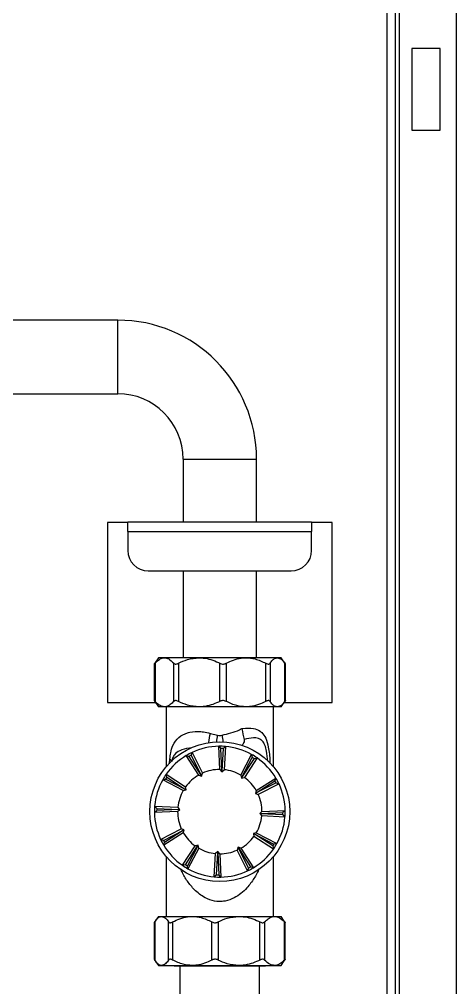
# Model space of a CAD drawing. Extents: x 75 to 2075, y 25 to 1460.
# Drawn here: x 791.1 to 924.9, y 823.4 to 1119.6 of the extents above; entities that cross this region are included whole.
import ezdxf

# ---------------------------------------------------------------- set-up
doc = ezdxf.new("R2010")
doc.units = 0
doc.header["$LTSCALE"] = 5
doc.linetypes.add('SLD-KATı', pattern=[0])
doc.layers.get('0').update_dxf_attribs({"linetype": 'CONTINUOUS'})

msp = doc.modelspace()

# ---------------------------------------------------------------- linework, layer by layer
at = {"color": 8, "linetype": 'SLD-KATı'}
for p, q in [((903.627, 731.578), (903.627, 1226.942)), ((907.377, 701.769), (907.377, 1228.103)), ((821.152, 1005.042), (821.152, 1027.542)), ((841.152, 985.042), (863.652, 985.042)), ((837.055, 891.853), (837.117, 893.297))]:
    msp.add_line(p, q, dxfattribs=at)
at = {"color": 7, "linetype": 'SLD-KATı'}
for p, q in [((906.127, 705.231), (906.127, 1228.103)), ((924.877, 574.53), (924.877, 1221.853)), ((919.877, 1110.692), (911.127, 1110.692)), ((911.127, 1110.692), (911.127, 1085.692)), ((919.877, 1085.692), (919.877, 1110.692)), ((911.127, 1085.692), (919.877, 1085.692)), ((821.152, 1027.542), (703.002, 1027.542)), ((720.074, 1005.042), (821.152, 1005.042)), ((841.152, 985.042), (841.152, 965.853)), ((863.652, 965.853), (863.652, 985.042)), ((824.252, 962.853), (824.252, 965.853)), ((824.252, 965.853), (880.502, 965.853)), ((880.502, 965.853), (880.502, 962.853)), ((824.252, 965.603), (818.002, 965.603)), ((818.002, 965.603), (818.002, 910.603)), ((824.252, 962.853), (824.252, 957.103)), ((824.252, 962.853), (880.502, 962.853)), ((886.752, 965.603), (880.502, 965.603)), ((880.502, 957.103), (880.502, 962.853)), ((886.752, 910.603), (886.752, 965.603)), ((830.502, 950.853), (874.252, 950.853)), ((841.152, 950.853), (841.152, 924.254)), ((863.652, 924.254), (863.652, 950.853)), ((833.652, 924.254), (832.481, 922.58)), ((835.444, 924.254), (833.652, 924.254)), ((846.067, 924.254), (835.444, 924.254)), ((860.401, 924.254), (846.067, 924.254)), ((870.05, 924.254), (860.401, 924.254)), ((871.152, 924.254), (870.05, 924.254)), ((872.324, 922.58), (871.152, 924.254)), ((832.334, 922.365), (832.334, 911.162)), ((832.573, 922.58), (832.573, 910.928)), ((838.316, 910.928), (838.316, 922.58)), ((839.732, 922.58), (839.732, 910.928)), ((852.402, 910.928), (852.402, 922.58)), ((854.313, 922.58), (854.313, 910.928)), ((866.489, 910.928), (866.489, 922.58)), ((867.775, 922.58), (867.775, 910.928)), ((872.324, 910.928), (872.324, 922.58)), ((872.471, 911.162), (872.471, 922.365)), ((818.002, 910.603), (832.708, 910.603)), ((832.481, 910.928), (833.652, 909.254)), ((871.152, 909.254), (872.324, 910.928)), ((872.097, 910.603), (886.752, 910.603)), ((835.444, 909.254), (833.652, 909.254)), ((846.067, 909.254), (835.444, 909.254)), ((835.965, 909.254), (835.965, 890.903)), ((860.401, 909.254), (846.067, 909.254)), ((870.05, 909.254), (860.401, 909.254)), ((868.84, 890.903), (868.84, 909.254)), ((871.152, 909.254), (870.05, 909.254)), ((849.51, 901.145), (851.727, 900.573)), ((843.603, 894.396), (843.907, 895.309)), ((843.907, 895.309), (847.129, 888.968)), ((852.402, 890.094), (852.101, 897.2)), ((852.101, 897.2), (852.71, 896.513)), ((853.012, 889.677), (852.71, 896.513)), ((853.384, 896.491), (853.024, 889.676)), ((853.384, 896.491), (854.103, 897.13)), ((854.103, 897.13), (853.723, 890.027)), ((858.854, 888.366), (862.145, 894.67)), ((862.145, 894.67), (862.33, 893.771)), ((845.951, 888.366), (842.137, 894.368)), ((842.137, 894.368), (843.008, 894.079)), ((846.688, 888.309), (843.008, 894.079)), ((843.603, 894.396), (846.699, 888.315)), ((859.173, 887.699), (862.33, 893.771)), ((862.902, 893.414), (859.183, 887.693)), ((863.844, 893.608), (859.964, 887.647)), ((862.902, 893.414), (863.844, 893.608)), ((835.986, 888.634), (841.947, 884.753)), ((836.179, 887.691), (835.986, 888.634)), ((846.831, 888.073), (847.129, 888.968)), ((852.402, 890.094), (853.018, 889.401)), ((853.018, 889.671), (853.012, 889.677)), ((853.018, 889.401), (853.723, 890.027)), ((853.024, 889.676), (853.018, 889.671)), ((853.018, 889.671), (853.018, 889.401)), ((834.924, 886.935), (835.823, 887.119)), ((841.228, 883.643), (834.924, 886.935)), ((841.895, 883.963), (835.823, 887.119)), ((836.179, 887.691), (841.901, 883.973)), ((845.951, 888.366), (846.831, 888.073)), ((846.696, 888.307), (846.688, 888.309)), ((846.699, 888.315), (846.696, 888.307)), ((846.696, 888.307), (846.831, 888.073)), ((858.854, 888.366), (859.04, 887.457)), ((859.175, 887.691), (859.04, 887.457)), ((859.04, 887.457), (859.964, 887.647)), ((859.175, 887.691), (859.173, 887.699)), ((859.183, 887.693), (859.175, 887.691)), ((863.52, 882.906), (869.289, 886.586)), ((869.606, 885.991), (863.525, 882.895)), ((863.576, 883.643), (869.579, 887.457)), ((870.52, 885.687), (864.178, 882.465)), ((869.579, 887.457), (869.289, 886.586)), ((869.606, 885.991), (870.52, 885.687)), ((841.228, 883.643), (842.137, 883.829)), ((841.903, 883.964), (841.895, 883.963)), ((841.901, 883.973), (841.903, 883.964)), ((841.903, 883.964), (842.137, 883.829)), ((842.137, 883.829), (841.947, 884.753)), ((863.576, 883.643), (863.283, 882.763)), ((863.517, 882.898), (863.283, 882.763)), ((863.283, 882.763), (864.178, 882.465)), ((863.517, 882.898), (863.52, 882.906)), ((863.525, 882.895), (863.517, 882.898)), ((832.394, 876.89), (833.081, 877.499)), ((839.499, 877.192), (832.394, 876.89)), ((832.464, 878.893), (839.567, 878.513)), ((833.103, 878.173), (832.464, 878.893)), ((839.917, 877.802), (833.081, 877.499)), ((833.103, 878.173), (839.918, 877.814)), ((839.499, 877.192), (840.193, 877.807)), ((840.193, 877.807), (839.567, 878.513)), ((839.923, 877.807), (839.917, 877.802)), ((839.918, 877.814), (839.923, 877.807)), ((839.923, 877.807), (840.193, 877.807)), ((865.305, 877.192), (864.611, 876.576)), ((864.887, 876.581), (871.724, 876.884)), ((865.305, 877.192), (872.41, 877.493)), ((872.41, 877.493), (871.724, 876.884)), ((864.611, 876.576), (865.237, 875.871)), ((864.881, 876.576), (864.611, 876.576)), ((864.881, 876.576), (864.887, 876.581)), ((864.887, 876.57), (864.881, 876.576)), ((871.701, 876.21), (864.887, 876.57)), ((872.34, 875.49), (865.237, 875.871)), ((871.701, 876.21), (872.34, 875.49)), ((834.285, 868.696), (840.626, 871.918)), ((835.198, 868.392), (841.279, 871.488)), ((841.285, 871.478), (835.515, 867.797)), ((841.521, 871.62), (840.626, 871.918)), ((841.228, 870.74), (841.521, 871.62)), ((841.279, 871.488), (841.287, 871.485)), ((841.287, 871.485), (841.285, 871.478)), ((841.287, 871.485), (841.521, 871.62)), ((835.198, 868.392), (834.285, 868.696)), ((841.228, 870.74), (835.225, 866.927)), ((863.576, 870.74), (862.668, 870.554)), ((862.901, 870.419), (862.668, 870.554)), ((862.668, 870.554), (862.857, 869.63)), ((868.818, 865.749), (862.857, 869.63)), ((862.901, 870.419), (862.91, 870.421)), ((862.903, 870.411), (862.901, 870.419)), ((868.625, 866.692), (862.903, 870.411)), ((862.91, 870.421), (868.981, 867.264)), ((863.576, 870.74), (869.88, 867.449)), ((835.225, 866.927), (835.515, 867.797)), ((840.96, 860.776), (844.841, 866.737)), ((841.903, 860.969), (845.621, 866.691)), ((845.631, 866.684), (842.475, 860.612)), ((845.951, 866.018), (842.659, 859.713)), ((845.765, 866.926), (844.841, 866.737)), ((845.621, 866.691), (845.63, 866.693)), ((845.63, 866.693), (845.765, 866.926)), ((845.63, 866.693), (845.631, 866.684)), ((845.951, 866.018), (845.765, 866.926)), ((851.787, 864.983), (851.081, 864.357)), ((851.787, 864.713), (851.787, 864.983)), ((852.402, 864.289), (851.787, 864.983)), ((857.974, 866.31), (857.676, 865.416)), ((860.898, 859.074), (857.676, 865.416)), ((858.108, 866.077), (857.974, 866.31)), ((858.854, 866.018), (857.974, 866.31)), ((858.106, 866.069), (858.108, 866.077)), ((861.202, 859.987), (858.106, 866.069)), ((858.108, 866.077), (858.116, 866.074)), ((858.116, 866.074), (861.797, 860.305)), ((858.854, 866.018), (862.667, 860.015)), ((868.625, 866.692), (868.818, 865.749)), ((869.88, 867.449), (868.981, 867.264)), ((835.965, 863.48), (835.965, 845.129)), ((850.701, 857.254), (851.081, 864.357)), ((851.421, 857.893), (851.78, 864.707)), ((851.78, 864.707), (851.787, 864.713)), ((851.787, 864.713), (851.792, 864.707)), ((851.792, 864.707), (852.094, 857.87)), ((852.402, 864.289), (852.704, 857.184)), ((868.84, 845.129), (868.84, 863.48)), ((841.903, 860.969), (840.96, 860.776)), ((842.659, 859.713), (842.475, 860.612)), ((861.202, 859.987), (860.898, 859.074)), ((862.667, 860.015), (861.797, 860.305)), ((851.421, 857.893), (850.701, 857.254)), ((852.704, 857.184), (852.094, 857.87)), ((833.652, 845.129), (832.659, 843.71)), ((833.652, 845.129), (834.595, 845.129)), ((834.595, 845.129), (843.963, 845.129)), ((843.963, 845.129), (858.274, 845.129)), ((858.274, 845.129), (869.146, 845.129)), ((869.146, 845.129), (871.152, 845.129)), ((872.145, 843.71), (871.152, 845.129)), ((832.362, 843.232), (832.362, 832.013)), ((832.487, 843.456), (832.487, 831.803)), ((836.703, 831.803), (836.703, 843.456)), ((837.952, 843.456), (837.952, 831.803)), ((849.973, 831.803), (849.973, 843.456)), ((851.882, 843.456), (851.882, 831.803)), ((864.666, 831.803), (864.666, 843.456)), ((866.116, 843.456), (866.116, 831.803)), ((872.317, 843.456), (872.127, 843.69)), ((872.175, 831.803), (872.175, 843.456)), ((872.443, 832.013), (872.443, 843.232)), ((832.659, 831.548), (833.652, 830.129)), ((833.652, 830.129), (834.595, 830.129)), ((834.595, 830.129), (843.963, 830.129)), ((838.465, 830.129), (838.465, 829.879)), ((861.075, 829.879), (838.465, 829.879)), ((840.215, 829.879), (840.215, 821.379)), ((843.963, 830.129), (858.274, 830.129)), ((858.274, 830.129), (869.146, 830.129)), ((866.34, 829.879), (861.075, 829.879)), ((864.59, 821.379), (864.59, 829.879)), ((866.34, 829.879), (866.34, 830.129)), ((869.146, 830.129), (871.152, 830.129)), ((871.152, 830.129), (872.145, 831.548)), ((872.127, 831.568), (872.317, 831.803))]:
    msp.add_line(p, q, dxfattribs=at)
msp.add_circle((852.402, 877.192), 21.406, dxfattribs=at)
for centre, radius, start, end in [((821.152, 985.042), 42.5, 0, 90), ((821.152, 985.042), 20, 0, 90), ((830.502, 957.103), 6.25, 180, 270), ((874.252, 957.103), 6.25, 270, 0), ((852.402, 877.192), 20.01, 115.12311, 120.86307), ((852.402, 877.192), 20.01, 90.86307, 115.12311), ((852.402, 877.192), 20.01, 85.12311, 90.86307), ((852.402, 877.192), 19.324, 87.089, 89.0874), ((852.402, 877.192), 20.01, 60.86307, 85.12311), ((852.402, 877.192), 20.01, 55.12311, 60.86307), ((852.402, 877.192), 20.01, 120.86307, 145.12311), ((852.402, 877.192), 19.324, 117.089, 119.0874), ((852.402, 877.192), 19.324, 57.089, 59.0874), ((852.402, 877.192), 20.01, 30.86307, 55.12311), ((852.402, 877.192), 20.01, 145.12311, 150.86307), ((852.402, 877.192), 12.903, 90, 114.12323), ((852.402, 877.192), 12.903, 60, 84.12323), ((852.402, 877.192), 20.01, 150.86307, 175.12311), ((852.402, 877.192), 19.324, 147.089, 149.0874), ((852.402, 877.192), 12.903, 120, 144.12323), ((852.402, 877.192), 12.903, 30, 54.12323), ((852.402, 877.192), 19.324, 27.089, 29.0874), ((852.402, 877.192), 20.01, 25.12311, 30.86307), ((852.402, 877.192), 20.01, 0.86307, 25.12311), ((852.402, 877.192), 12.903, 150, 174.12323), ((852.402, 877.192), 12.903, 0, 24.12323), ((852.402, 877.192), 20.01, 175.12311, 180.86307), ((852.402, 877.192), 20.01, 180.86307, 205.12311), ((852.402, 877.192), 19.324, 177.089, 179.0874), ((852.402, 877.192), 12.903, 180, 204.12323), ((852.402, 877.192), 19.324, 357.089, 359.0874), ((852.402, 877.192), 20.01, 355.12311, 0.86307), ((852.402, 877.192), 12.903, 330, 354.12323), ((852.402, 877.192), 20.01, 330.86307, 355.12311), ((852.402, 877.192), 20.01, 205.12311, 210.86307), ((852.402, 877.192), 19.324, 207.089, 209.0874), ((852.402, 877.192), 12.903, 210, 234.12323), ((852.402, 877.192), 12.903, 300, 324.12323), ((852.402, 877.192), 20.01, 210.86307, 235.12311), ((852.402, 877.192), 12.903, 240, 264.12323), ((852.402, 877.192), 12.903, 270, 294.12323), ((852.402, 877.192), 20.01, 300.86307, 325.12311), ((852.402, 877.192), 19.324, 327.089, 329.0874), ((852.402, 877.192), 20.01, 325.12311, 330.86307), ((852.402, 877.192), 20.01, 235.12311, 240.86307), ((852.402, 877.192), 19.324, 237.089, 239.0874), ((852.402, 877.192), 20.01, 240.86307, 265.12311), ((852.402, 877.192), 20.01, 270.86307, 295.12311), ((852.402, 877.192), 20.01, 295.12311, 300.86307), ((852.402, 877.192), 19.324, 297.089, 299.0874), ((852.402, 877.192), 20.01, 265.12311, 270.86307), ((852.402, 877.192), 19.324, 267.089, 269.0874)]:
    msp.add_arc(centre, radius, start, end, dxfattribs=at)
at = {"color": 8, "linetype": 'SLD-KATı'}
for centre, radius, start, end in [((779.562, 912.075), 70.796, 348.80229, 351.11899), ((552.442, 940.841), 301.982, 351.95451, 352.33693), ((1152.362, 940.841), 301.982, 187.66307, 188.04549), ((834.673, 890.869), 3.445, 31.43482, 44.81256)]:
    msp.add_arc(centre, radius, start, end, dxfattribs=at)
at = {"color": 7, "linetype": 'SLD-KATı'}
msp.add_ellipse((852.402, 995.383), major_axis=(0, 94.891), ratio=0.1732257, start_param=3.1005041, end_param=3.1826812, dxfattribs=at)
for points, knots in [([(832.573, 922.58), (832.921, 922.938), (833.627, 923.662), (834.606, 924.181), (835.22, 924.235), (835.444, 924.254)], [0, 0, 0, 0, 0.3824105, 0.7746524, 1, 1, 1, 1]), ([(835.444, 924.254), (835.888, 924.186), (836.885, 924.031), (837.805, 923.098), (838.316, 922.58)], [0, 0, 0, 0, 0.4446424, 1, 1, 1, 1]), ([(839.732, 922.58), (840.637, 923.007), (842.652, 923.958), (844.854, 924.149), (846.067, 924.254)], [0, 0, 0, 0, 0.4489922, 1, 1, 1, 1]), ([(846.067, 924.254), (846.486, 924.241), (847.701, 924.201), (849.705, 923.759), (851.373, 923.099), (852.257, 922.654), (852.402, 922.58)], [0, 0, 0, 0, 0.19112673, 0.55370298, 0.92673381, 1, 1, 1, 1]), ([(854.313, 922.58), (855.052, 922.938), (856.549, 923.662), (858.625, 924.181), (859.926, 924.235), (860.401, 924.254)], [0, 0, 0, 0, 0.3824105, 0.7746526, 1, 1, 1, 1]), ([(860.401, 924.254), (861.342, 924.186), (863.457, 924.031), (865.406, 923.098), (866.489, 922.58)], [0, 0, 0, 0, 0.4446423, 1, 1, 1, 1]), ([(867.775, 922.58), (867.827, 922.654), (868.138, 923.089), (868.736, 923.752), (869.455, 924.2), (869.899, 924.24), (870.05, 924.254)], [0, 0, 0, 0, 0.0732666, 0.4365455, 0.808872, 1, 1, 1, 1]), ([(870.05, 924.254), (870.485, 924.149), (871.276, 923.958), (871.999, 923.007), (872.324, 922.58)], [0, 0, 0, 0, 0.551008, 1, 1, 1, 1]), ([(832.481, 922.58), (832.431, 922.507), (832.33, 922.361), (832.325, 922.321), (832.423, 922.414), (832.53, 922.533), (832.573, 922.58)], [0, 0, 0, 0, 0.2806862, 0.5628304, 0.8257526, 1, 1, 1, 1]), ([(838.316, 922.58), (838.4, 922.507), (838.57, 922.361), (838.973, 922.321), (839.379, 922.414), (839.631, 922.533), (839.732, 922.58)], [0, 0, 0, 0, 0.2806874, 0.5628313, 0.8257535, 1, 1, 1, 1]), ([(852.402, 922.58), (852.572, 922.507), (852.913, 922.361), (853.487, 922.321), (853.964, 922.414), (854.214, 922.533), (854.313, 922.58)], [0, 0, 0, 0, 0.2806862, 0.5628304, 0.8257526, 1, 1, 1, 1]), ([(866.489, 922.58), (866.644, 922.507), (866.956, 922.361), (867.365, 922.321), (867.634, 922.414), (867.735, 922.533), (867.775, 922.58)], [0, 0, 0, 0, 0.2806872, 0.5628316, 0.8257527, 1, 1, 1, 1]), ([(872.324, 922.58), (872.378, 922.502), (872.464, 922.378), (872.457, 922.369), (872.455, 922.365)], [0, 0, 0, 0, 0.6376858, 1, 1, 1, 1]), ([(832.573, 910.928), (832.506, 911.001), (832.374, 911.148), (832.314, 911.188), (832.366, 911.094), (832.448, 910.975), (832.481, 910.928)], [0, 0, 0, 0, 0.2806967, 0.562836, 0.8257551, 1, 1, 1, 1]), ([(835.444, 909.254), (835, 909.323), (834.003, 909.477), (833.083, 910.41), (832.573, 910.928)], [0, 0, 0, 0, 0.4446448, 1, 1, 1, 1]), ([(838.316, 910.928), (837.967, 910.57), (837.261, 909.846), (836.282, 909.327), (835.668, 909.274), (835.444, 909.254)], [0, 0, 0, 0, 0.3824106, 0.7746529, 1, 1, 1, 1]), ([(839.732, 910.928), (839.569, 911.001), (839.242, 911.148), (838.797, 911.188), (838.49, 911.094), (838.365, 910.975), (838.316, 910.928)], [0, 0, 0, 0, 0.2806958, 0.5628354, 0.8257545, 1, 1, 1, 1]), ([(846.067, 909.254), (844.854, 909.359), (842.652, 909.551), (840.637, 910.501), (839.732, 910.928)], [0, 0, 0, 0, 0.5510078, 1, 1, 1, 1]), ([(852.402, 910.928), (852.257, 910.855), (851.392, 910.419), (849.726, 909.756), (847.722, 909.308), (846.486, 909.268), (846.067, 909.254)], [0, 0, 0, 0, 0.0732669, 0.436545, 0.8088714, 1, 1, 1, 1]), ([(854.313, 910.928), (854.149, 911.001), (853.82, 911.148), (853.249, 911.188), (852.764, 911.094), (852.505, 910.975), (852.402, 910.928)], [0, 0, 0, 0, 0.28069775, 0.56283592, 0.82575616, 1, 1, 1, 1]), ([(860.401, 909.254), (859.461, 909.323), (857.346, 909.477), (855.396, 910.41), (854.313, 910.928)], [0, 0, 0, 0, 0.4446445, 1, 1, 1, 1]), ([(866.489, 910.928), (865.75, 910.57), (864.253, 909.846), (862.177, 909.327), (860.876, 909.274), (860.401, 909.254)], [0, 0, 0, 0, 0.3824102, 0.7746524, 1, 1, 1, 1]), ([(867.775, 910.928), (867.706, 911.001), (867.567, 911.148), (867.205, 911.188), (866.826, 911.094), (866.585, 910.975), (866.489, 910.928)], [0, 0, 0, 0, 0.2806956, 0.5628346, 0.8257518, 1, 1, 1, 1]), ([(870.05, 909.254), (869.899, 909.268), (869.463, 909.307), (868.744, 909.749), (868.145, 910.41), (867.827, 910.855), (867.775, 910.928)], [0, 0, 0, 0, 0.1911265, 0.5537057, 0.9267339, 1, 1, 1, 1]), ([(872.324, 910.928), (871.999, 910.501), (871.276, 909.551), (870.485, 909.359), (870.05, 909.254)], [0, 0, 0, 0, 0.448992, 1, 1, 1, 1]), ([(872.47, 911.162), (872.47, 911.162), (872.49, 911.177), (872.434, 911.088), (872.355, 910.973), (872.324, 910.928)], [0, 0, 0, 0, 0.0096289, 0.605257, 1, 1, 1, 1]), ([(837.117, 893.297), (837.188, 893.943), (837.355, 895.448), (838.104, 897.858), (839.682, 900.04), (841.715, 901.097), (843.991, 901.679), (845.666, 901.771), (847.817, 901.554), (848.791, 901.319), (849.51, 901.145)], [0, 0, 0, 0, 0.0985934, 0.229829, 0.4295732, 0.6184989, 0.6633805, 0.8498625, 0.8893317, 1, 1, 1, 1]), ([(853.077, 900.573), (853.985, 900.8), (855.828, 901.262), (857.85, 901.945), (858.902, 902.473), (859.149, 902.596)], [0, 0, 0, 0, 0.4262528, 0.8656808, 1, 1, 1, 1]), ([(859.149, 902.596), (859.151, 902.581), (859.33, 901.47), (859.589, 900.372), (859.845, 899.29)], [0, 0, 0, 0, 0.0138798, 1, 1, 1, 1]), ([(859.845, 899.29), (859.864, 899.135), (859.912, 898.752), (859.679, 898.038), (859.322, 897.594), (859.097, 897.315)], [0, 0, 0, 0, 0.2009278, 0.4981728, 1, 1, 1, 1]), ([(832.487, 843.456), (832.536, 843.529), (832.824, 843.964), (833.378, 844.627), (834.045, 845.075), (834.456, 845.115), (834.595, 845.129)], [0, 0, 0, 0, 0.0732623, 0.4365427, 0.8088706, 1, 1, 1, 1]), ([(834.595, 845.129), (834.999, 845.024), (835.732, 844.833), (836.402, 843.882), (836.703, 843.456)], [0, 0, 0, 0, 0.5510101, 1, 1, 1, 1]), ([(837.952, 843.456), (838.682, 843.813), (840.159, 844.537), (842.209, 845.056), (843.494, 845.11), (843.963, 845.129)], [0, 0, 0, 0, 0.3824105, 0.7746534, 1, 1, 1, 1]), ([(843.963, 845.129), (844.891, 845.061), (846.98, 844.906), (848.905, 843.974), (849.973, 843.456)], [0, 0, 0, 0, 0.4446437, 1, 1, 1, 1]), ([(851.882, 843.456), (852.795, 843.882), (854.828, 844.833), (857.05, 845.024), (858.274, 845.129)], [0, 0, 0, 0, 0.4489901, 1, 1, 1, 1]), ([(858.274, 845.129), (858.697, 845.115), (859.923, 845.076), (861.945, 844.634), (863.627, 843.974), (864.52, 843.529), (864.666, 843.456)], [0, 0, 0, 0, 0.1911273, 0.5537063, 0.9267389, 1, 1, 1, 1]), ([(866.116, 843.456), (866.484, 843.813), (867.229, 844.537), (868.262, 845.056), (868.909, 845.11), (869.146, 845.129)], [0, 0, 0, 0, 0.3824108, 0.7746528, 1, 1, 1, 1]), ([(869.146, 845.129), (869.614, 845.061), (870.666, 844.906), (871.636, 843.974), (872.175, 843.456)], [0, 0, 0, 0, 0.4446437, 1, 1, 1, 1]), ([(832.367, 843.232), (832.373, 843.254), (832.383, 843.292), (832.456, 843.407), (832.487, 843.456)], [0, 0, 0, 0, 0.57378574, 1, 1, 1, 1]), ([(836.703, 843.456), (836.768, 843.382), (836.899, 843.235), (837.248, 843.196), (837.619, 843.289), (837.857, 843.408), (837.952, 843.456)], [0, 0, 0, 0, 0.2806923, 0.5628284, 0.8257432, 1, 1, 1, 1]), ([(849.973, 843.456), (850.136, 843.382), (850.462, 843.235), (851.031, 843.196), (851.517, 843.289), (851.778, 843.408), (851.882, 843.456)], [0, 0, 0, 0, 0.28069095, 0.56282867, 0.82574481, 1, 1, 1, 1]), ([(864.666, 843.456), (864.831, 843.382), (865.161, 843.235), (865.616, 843.196), (865.933, 843.289), (866.064, 843.408), (866.116, 843.456)], [0, 0, 0, 0, 0.2806916, 0.562828, 0.8257437, 1, 1, 1, 1]), ([(872.175, 843.456), (872.246, 843.382), (872.387, 843.235), (872.461, 843.196), (872.423, 843.289), (872.347, 843.408), (872.317, 843.456)], [0, 0, 0, 0, 0.2806909, 0.562829, 0.8257443, 1, 1, 1, 1]), ([(832.487, 831.803), (832.436, 831.883), (832.362, 831.999), (832.374, 832.01), (832.378, 832.013)], [0, 0, 0, 0, 0.6881775, 1, 1, 1, 1]), ([(834.595, 830.129), (834.456, 830.143), (834.052, 830.182), (833.385, 830.624), (832.83, 831.285), (832.536, 831.73), (832.487, 831.803)], [0, 0, 0, 0, 0.1911274, 0.5537049, 0.9267339, 1, 1, 1, 1]), ([(836.703, 831.803), (836.402, 831.376), (835.732, 830.426), (834.999, 830.235), (834.595, 830.129)], [0, 0, 0, 0, 0.4489899, 1, 1, 1, 1]), ([(837.952, 831.803), (837.799, 831.876), (837.492, 832.023), (837.093, 832.063), (836.835, 831.969), (836.741, 831.85), (836.703, 831.803)], [0, 0, 0, 0, 0.2806958, 0.5628351, 0.8257542, 1, 1, 1, 1]), ([(843.963, 830.129), (843.034, 830.198), (840.946, 830.352), (839.021, 831.285), (837.952, 831.803)], [0, 0, 0, 0, 0.4446444, 1, 1, 1, 1]), ([(849.973, 831.803), (849.244, 831.445), (847.766, 830.721), (845.716, 830.202), (844.432, 830.149), (843.963, 830.129)], [0, 0, 0, 0, 0.3824107, 0.7746532, 1, 1, 1, 1]), ([(851.882, 831.803), (851.71, 831.876), (851.367, 832.023), (850.794, 832.063), (850.319, 831.969), (850.072, 831.85), (849.973, 831.803)], [0, 0, 0, 0, 0.2806946, 0.5628337, 0.8257546, 1, 1, 1, 1]), ([(858.274, 830.129), (857.05, 830.235), (854.828, 830.426), (852.795, 831.376), (851.882, 831.803)], [0, 0, 0, 0, 0.5510099, 1, 1, 1, 1]), ([(864.666, 831.803), (864.52, 831.73), (863.647, 831.294), (861.966, 830.631), (859.944, 830.183), (858.697, 830.143), (858.274, 830.129)], [0, 0, 0, 0, 0.0732663, 0.4365426, 0.808871, 1, 1, 1, 1]), ([(866.116, 831.803), (866.027, 831.876), (865.849, 832.023), (865.436, 832.063), (865.023, 831.969), (864.768, 831.85), (864.666, 831.803)], [0, 0, 0, 0, 0.2806958, 0.562836, 0.8257536, 1, 1, 1, 1]), ([(869.146, 830.129), (868.678, 830.198), (867.625, 830.352), (866.655, 831.285), (866.116, 831.803)], [0, 0, 0, 0, 0.4446444, 1, 1, 1, 1]), ([(872.175, 831.803), (871.808, 831.445), (871.063, 830.721), (870.029, 830.202), (869.382, 830.149), (869.146, 830.129)], [0, 0, 0, 0, 0.382411, 0.7746532, 1, 1, 1, 1]), ([(872.317, 831.803), (872.363, 831.876), (872.454, 832.023), (872.444, 832.063), (872.334, 831.969), (872.22, 831.85), (872.175, 831.803)], [0, 0, 0, 0, 0.2806967, 0.5628359, 0.8257546, 1, 1, 1, 1])]:
    msp.add_open_spline(points, degree=3, knots=knots, dxfattribs=at)
at = {"color": 8, "linetype": 'SLD-KATı'}
for points, knots in [([(859.149, 902.596), (859.241, 902.61), (860.486, 902.797), (862.541, 902.812), (864.357, 902.117), (865.601, 901.105), (866.599, 899.62), (867.389, 896.595), (867.696, 893.841), (867.76, 892.08), (867.77, 891.799)], [0, 0, 0, 0, 0.015987, 0.2158179, 0.3692151, 0.4177933, 0.5571002, 0.7235196, 0.9558803, 1, 1, 1, 1]), ([(867.071, 892.593), (866.986, 893.656), (866.848, 895.383), (866.384, 897.151), (865.982, 898.042), (865.598, 898.663), (864.811, 899.419), (863.771, 899.733), (862.086, 899.808), (860.827, 899.517), (859.845, 899.29)], [0, 0, 0, 0, 0.2171873, 0.3530818, 0.3929219, 0.4501036, 0.5377826, 0.6953673, 0.7625334, 1, 1, 1, 1]), ([(843.418, 896.603), (843.305, 896.602), (841.976, 896.591), (840.227, 895.99), (838.648, 894.886), (837.935, 893.681), (837.764, 892.839), (837.698, 892.51)], [0, 0, 0, 0, 0.0364267, 0.4257085, 0.7247589, 0.8921611, 1, 1, 1, 1]), ([(864.476, 859.77), (863.969, 858.753), (862.93, 856.666), (861.015, 854.122), (858.942, 852.124), (856.748, 850.651), (854.437, 849.819), (851.868, 849.598), (849.933, 849.962), (848.048, 850.736), (846.526, 851.643), (844.572, 853.278), (842.681, 855.547), (841.203, 857.818), (840.611, 859.271), (840.438, 859.694)], [0, 0, 0, 0, 0.10710798, 0.21995185, 0.29509963, 0.36999968, 0.45544853, 0.50542702, 0.59022736, 0.62110428, 0.68399206, 0.74703168, 0.8517617, 0.9567588, 1, 1, 1, 1])]:
    msp.add_open_spline(points, degree=3, knots=knots, dxfattribs=at)

doc.saveas('drawing.dxf')
